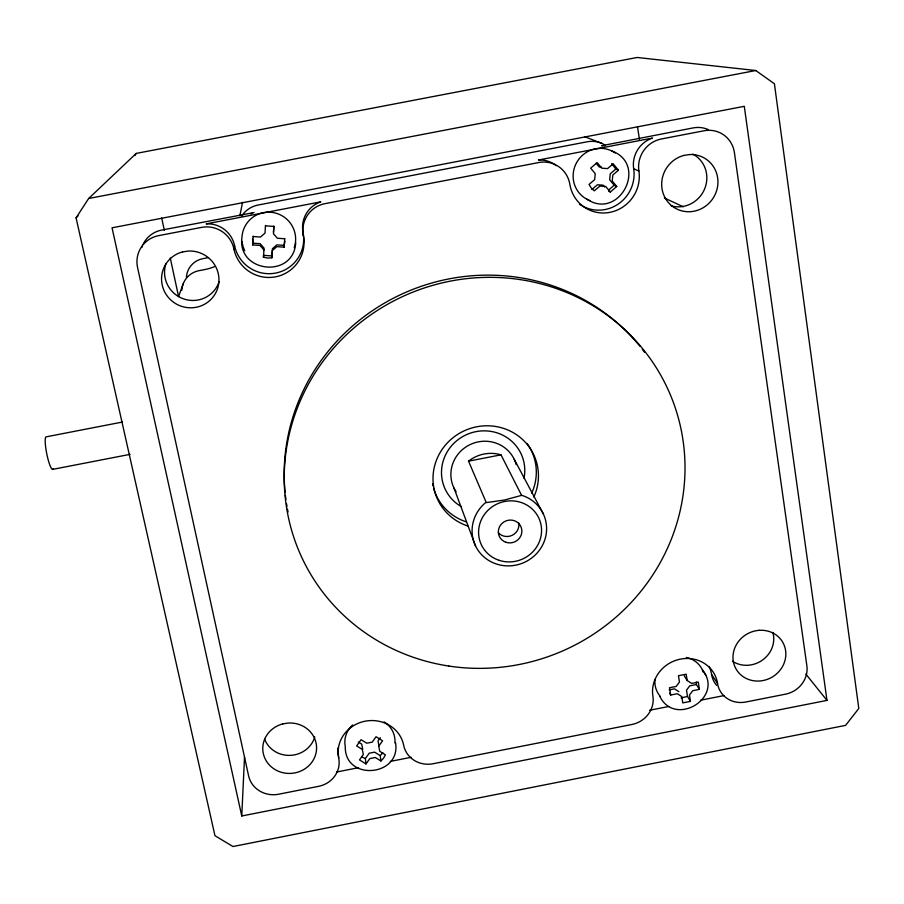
<?xml version="1.0" encoding="UTF-8"?>
<svg xmlns="http://www.w3.org/2000/svg" width="904" height="904" viewBox="0 0 904 904"><rect width="100%" height="100%" fill="white"/><g stroke="black" fill="none" stroke-linecap="round" stroke-linejoin="round"><path stroke-width="1.36" d="M252.589 238.961L252.883 243.165L260.126 243.684L264.047 248.137L263.471 257.199L267.64 258.047L271.889 257.787L272.409 248.736L276.85 244.871L284.082 245.391L284.907 241.266M241.763 815.984L112.051 227.808L744.286 106.322L826.979 700.397L241.763 815.984L244.521 757.043M265.482 225.435L264.996 233.13L260.51 237.04L253.199 236.52M273.483 232.068L273.867 226.034M271.889 257.787L272.353 250.532L276.827 246.634L284.127 247.154L284.726 238.453M263.471 257.199L263.595 255.346L271.946 255.934M263.934 249.933L259.979 245.447L252.679 244.927L252.883 243.165M233.91 248.973L234.565 245.617A27.063 26.634 33.6 0 0 206.191 223.887L320.841 201.852A26.815 26.781 58.8 0 0 303.032 232.441L303.382 235.605A35.527 35.233 33.9 0 1 275.596 276.827A35.527 35.233 33.9 0 1 233.91 248.973A27.459 27.018 32.9 0 0 201.558 227.39L158.595 235.65A27.549 26.962 32.5 0 0 137.566 267.527L248.611 775.892A25.538 23.843 -4.5 0 0 278.647 794.22L318.558 786.344A25.515 23.843 -6.5 0 0 338.695 758.128A33.12 30.996 -9.6 0 1 365.046 721.211A33.12 30.996 -9.6 0 1 403.681 745.325A25.448 23.832 -12.7 0 0 433.163 763.722L631.907 724.488A25.436 23.707 -23.1 0 0 652.903 696.182A33.098 30.759 -25.8 0 1 680.373 659.129A33.098 30.759 -25.8 0 1 717.527 683.435A25.481 23.594 -28.1 0 0 745.879 702.001L785.463 694.182A25.504 23.549 -29.7 0 0 806.876 665.819L734.41 152.618A27.696 26.431 -57.6 0 0 704.001 130.775L661.412 138.967A27.64 26.521 -57.7 0 0 638.902 171.003A35.821 34.634 -57.9 0 1 609.85 212.361A35.821 34.634 -57.9 0 1 569.836 184.303A27.47 26.758 -58.1 0 0 538.795 162.539L324.909 203.671A27.199 27.176 51.6 0 0 303.382 235.605M253.12 236.204L252.679 244.927M239.865 215.762L242.509 202.417M295.721 242.814C293.506 279.053 236.645 272.748 241.978 237.108A26.939 26.713 35.2 0 1 273.968 212.7A26.939 26.713 35.2 0 1 294.218 247.764M183.331 283.472L178.585 296.602L170.268 258.024M76.072 217.853L88.66 198.496L136.233 153.409L637.15 57.472L755.778 70.512L774.412 83.778L858.8 708.465L845.602 725.37L232.949 846.528L214.96 835.703L76.072 217.853L78.06 215.898M134.775 155.657L136.233 153.409M365.996 763.936L365.363 758.546L369.182 753.213L374.606 752.151L380.2 755.62L380.934 760.999L383.59 758.162L385.386 754.806L379.759 751.303L378.731 746.184L382.584 740.794L376.075 736.737L372.222 742.127L366.741 743.212L361.091 739.698L356.639 745.913L362.289 749.416L363.329 754.535L359.487 759.914L365.996 763.936L369.838 758.58L375.307 757.495L380.934 760.999M380.301 737.698L378.008 740.896L379.025 745.992M608.595 191.128L610.29 192.021L616.754 186.506L614.155 185.218L608.629 190.111M380.2 755.62L382.833 752.806M591.86 189.512L597.42 184.766L603.228 185.196L604.731 187.026M616.754 186.506L612.223 180.969L612.833 175.014L618.449 170.223L615.827 169.048L610.256 173.805L609.658 179.715L614.155 185.218M486.137 502.296L468.543 461.164C477.572 453.955 489.934 451.48 500.997 454.836L521.597 495.369L522.365 495.516A37.493 35.911 -22.4 0 1 541.507 547.056A37.493 35.911 -22.4 0 1 485.267 558.039A37.493 35.911 -22.4 0 1 485.482 502.714L504.432 500.025L521.597 495.369M669.536 693.085L670.666 695.04L677.345 693.718L681.774 696.6L682.769 702.894L690.453 701.38L687.492 696.453L681.153 697.865M669.163 689.888L674.463 688.837L678.859 691.696M690.453 701.38L689.469 695.086L692.746 690.69L699.413 689.368L696.374 684.52L689.752 685.831L686.509 690.193L687.492 696.453M336.401 772.061L358.538 767.688M390.336 761.405L411.083 757.315M649.558 710.273L668.847 706.476M700.521 700.227L723.934 695.605M122.469 422.044L46.364 436.801A16.622 2.746 78.7 0 0 46.963 454.768A16.622 2.746 78.7 0 0 53.178 468.927M52.534 469.402L130.063 454.35M468.543 461.164L500.997 454.836M88.66 198.496L755.778 70.512M208.112 257.663L202.835 258.68A20.747 20.396 27.7 0 0 186.416 277.404M254.035 212.564L161.68 230.079A26.849 26.284 33.5 0 0 143.126 244.283M265.46 225.83L273.901 226.441L273.437 233.74L277.381 238.238L284.681 238.758M601.555 167.172L599.228 166.991L596.211 163.308M584.911 136.786L601.872 143.386M579.498 204.191A35.301 34.149 -58.2 0 0 617.658 204.44A35.301 34.149 -58.2 0 0 633.681 168.788L638.902 171.003M361.849 756.942L365.363 758.546M664.395 197.987L683.266 206.79M586.707 199.049C618.924 220.96 648.575 164.867 611.94 150.968M358.323 742.026L361.69 744.116L362.719 749.201M684.226 675.717L687.176 680.509L691.594 683.401L698.272 682.079L699.413 689.368M611.635 163.613L615.827 169.048M610.29 192.021L605.748 186.495L599.894 186.054L594.29 190.834L591.239 188.009L589.035 184.45L594.64 179.659L595.239 173.692L590.674 168.133L597.16 162.584L601.725 168.155L607.59 168.596L613.206 163.793L618.449 170.223M805.871 674.113L826.979 700.397M709.267 666.779A32.646 30.386 -25.8 0 1 711.561 674.395L717.527 683.435M659.965 696.656C675.333 727.528 724.59 697.244 702.442 669.977L705.787 675.152M514.252 459.356L543.27 513.8M454.011 488.115L475.56 546.005M670.666 695.04L669.502 687.752L676.192 686.441L679.458 682.034L678.463 675.695L686.181 674.181L687.176 680.509M161.692 218L164.358 230.418M637.512 126.718L639.422 139.272M338.695 758.128L337.881 748.037A25.165 23.549 -6.5 0 1 338.277 754.162M395.5 742.557C401.455 776.592 344.458 781.497 345.283 746.58A25.131 23.549 -9.5 0 1 352.583 724.951M284.082 245.391L284.127 247.154M696.34 682.045L696.374 684.52M241.809 215.864A25.753 25.515 38.8 0 1 258.148 205.027L587.261 141.781A25.945 25.109 -59.3 0 1 604.787 144.911M181.806 290.286A21.775 21.391 25.5 0 1 199.049 270.658L204.587 269.595A52.974 52.048 40.4 0 0 214.35 266.691M384.121 721.912A25.131 23.549 -9.5 0 1 394.924 742.998M244.758 250.724A26.939 26.713 35.2 0 1 242.046 241.323M590.222 200.677A27.154 26.261 -58.2 0 1 576.323 163.149A27.154 26.261 -58.2 0 1 615.24 153.036M686.328 657.434A25.109 23.368 -25.8 0 1 703.346 672.26M660.327 696.442A25.109 23.368 -25.8 0 1 655.038 679.322M556.254 165.681A27.075 26.386 -58.6 0 0 538.479 160.008L652.451 138.086A27.233 26.148 -58 0 0 633.681 168.788M303.405 234.69A35.019 34.725 35.3 0 1 274.522 273.268A35.019 34.725 35.3 0 1 234.565 245.617M141.838 247.493A26.849 26.284 33.5 0 1 142.425 245.865M708.227 129.577A26.984 25.787 -58 0 0 693.176 127.905L601.612 145.736A26.86 25.967 -58.5 0 1 605.047 145.77M288.037 511.969A199.807 192.914 -23.2 0 1 287.483 509.212M286.986 506.443A199.807 192.914 -23.2 0 1 286.523 503.664M285.901 499.471A199.807 192.914 -23.2 0 1 285.381 495.279M285.076 492.465A199.807 192.914 -23.2 0 1 409.591 290.704A199.807 192.914 -23.2 0 1 639.862 346.232M642.247 349.238A199.807 192.914 -23.2 0 1 644.575 352.289M772.841 632.371A26.25 24.385 -29.6 0 1 762.49 660.067A26.25 24.385 -29.6 0 1 732.489 661.253M716.623 685.334A25.142 23.312 -28.2 0 1 711.561 674.395M527.1 443.435A52.568 50.737 -23.1 0 1 531.733 493.121M466.227 521.834A52.568 50.737 -23.1 0 1 433.581 488.115M433.027 485.968A52.568 50.737 -23.1 0 1 432.575 483.798M467.775 525.992A52.997 51.132 -23.1 0 1 436.621 459.74A52.997 51.132 -23.1 0 1 506.116 429.287A52.997 51.132 -23.1 0 1 533.823 497.042M314.773 736.918A26.272 24.657 -5.1 0 1 290.274 755.371A26.272 24.657 -5.1 0 1 264.578 738.975M219.05 281.878A28.092 27.572 29.7 0 1 183.794 298.953A28.092 27.572 29.7 0 1 165.895 263.81M692.758 154.064A28.25 27.063 -56.4 0 1 704.6 188.992A28.25 27.063 -56.4 0 1 671.107 205.852M250.815 213.875A26.657 26.408 35.9 0 1 252.408 213.163M461.582 506.794A41.866 40.42 -23.1 0 1 445.22 455.616A41.866 40.42 -23.1 0 1 495.799 432.474A41.866 40.42 -23.1 0 1 524.015 478.227M456.113 491.776A33.38 32.216 -23.1 0 1 470.769 444.282A33.38 32.216 -23.1 0 1 516.195 464.633M518.738 522.987A11.695 11.21 -22.5 0 1 498.341 532.693M182.495 251.945L180.698 252.476A28.815 28.273 28.6 0 0 162.878 287.528A28.815 28.273 28.6 0 0 197.976 306.874L199.761 306.354A28.815 28.273 28.6 0 0 188.055 251.063L182.495 251.945M683.865 155.443L682.068 155.974A28.996 27.741 -55.9 0 0 661.864 187.591A28.996 27.741 -55.9 0 0 688.464 211.739L690.306 211.683A28.996 27.741 -55.9 0 0 695.764 210.813L697.538 210.293A28.996 27.741 -55.9 0 0 717.64 177.783A28.996 27.741 -55.9 0 0 689.356 154.573L683.865 155.443M282.726 723.923L281.042 724.42A26.917 25.21 -5.2 0 0 270.228 765.857A26.917 25.21 -5.2 0 0 314.75 757.089A26.917 25.21 -5.2 0 0 287.947 723.064L282.726 723.923M759.213 630.325L757.484 630.495A26.894 24.916 -29.4 0 0 737.235 670.847A26.894 24.916 -29.4 0 0 782.683 666.237A26.894 24.916 -29.4 0 0 759.213 630.325M448.836 666.056A201.456 194.416 -23.1 0 0 673.265 402.178A201.456 194.416 -23.1 0 0 331.757 350.3A201.456 194.416 -23.1 0 0 448.836 666.056M499.031 560.299A31.685 30.34 -22.4 0 0 541.134 525.427A31.685 30.34 -22.4 0 0 490.047 508.421A31.685 30.34 -22.4 0 0 499.031 560.299M506.003 542.298A11.842 11.345 -22.4 0 0 521.71 529.236A11.842 11.345 -22.4 0 0 502.59 522.919A11.842 11.345 -22.4 0 0 506.003 542.298"/></g></svg>
